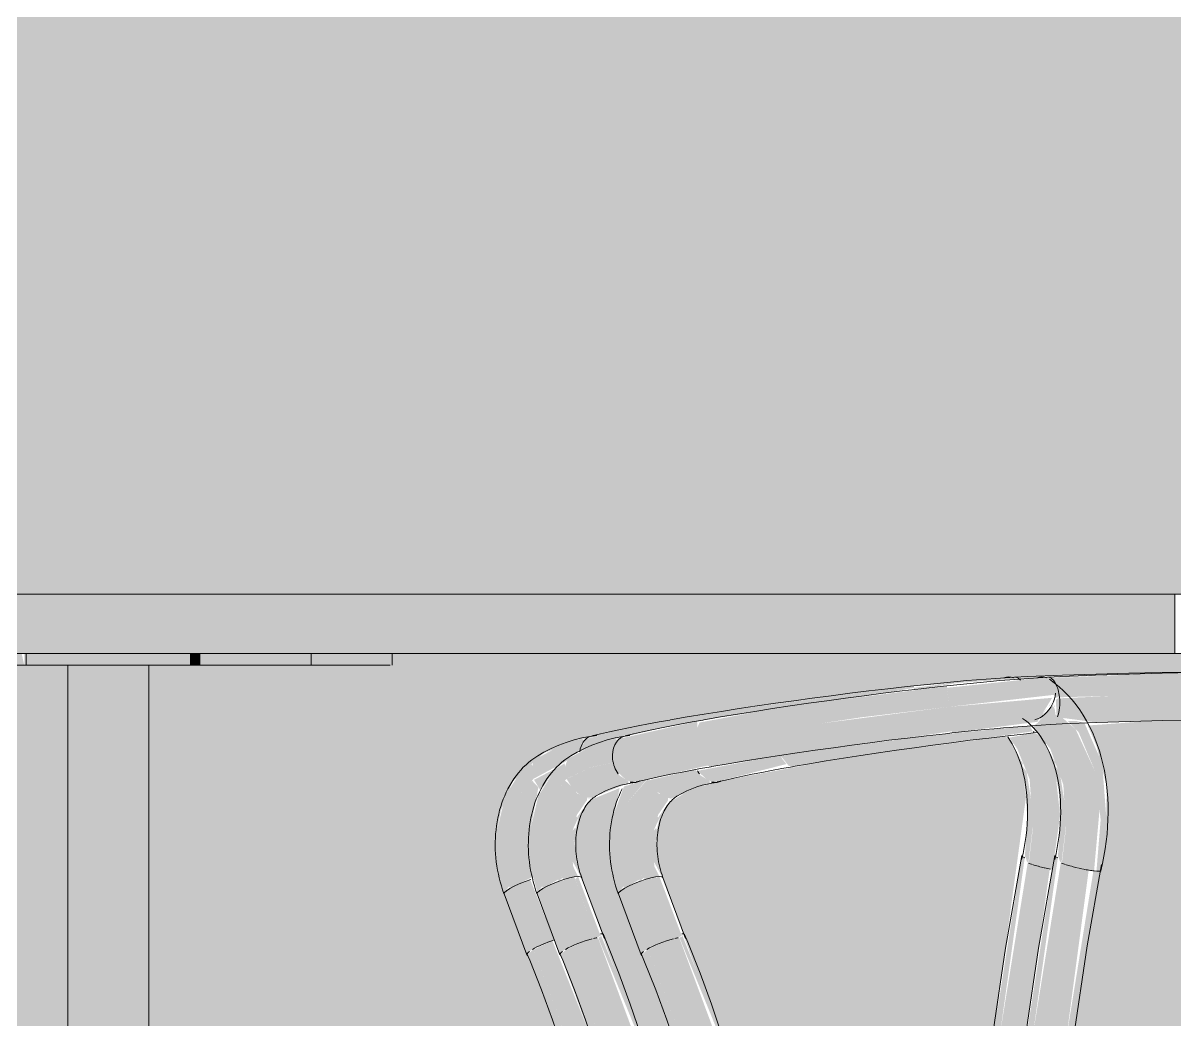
# Model space of a CAD drawing. Header units: inches. Extents: x 20478 to 36715, y -248 to 750.
# Drawn here: x 28143.09 to 28167.37, y 21.02 to 42.04 of the extents above; entities that cross this region are included whole.
import ezdxf

# ---------------------------------------------------------------- set-up
doc = ezdxf.new("R2010")
doc.units = ezdxf.units.IN
doc.header["$MEASUREMENT"] = 0
doc.layers.add('A-DOOR', color=31, linetype='Continuous', lineweight=13)
doc.layers.add('I-FURN', color=30, linetype='Continuous', lineweight=9)

# ---------------------------------------------------------------- blocks, each defined once
blk = doc.blocks.new('HermanMiller_Collection_Air-Chair_SideChair_Arms - Arms-460524-Elevation - South')
at = {"layer": 'I-FURN'}
for points in [[(26218.547, 27.98), (26219.693, 28.167), (26218.541, 28.025)], [(26220.768, 28.198), (26222.415, 28.283), (26220.734, 28.228)], [(26213.272, 27.186), (26214.467, 27.401), (26217.83, 27.895), (26218.541, 28.025), (26218.536, 28.061), (26214.921, 27.59), (26213.326, 27.293), (26213.281, 27.219)], [(26211.498, 26.677), (26212.189, 26.933), (26213.272, 27.186), (26213.326, 27.293), (26213.273, 27.317), (26211.635, 26.95), (26211.507, 26.721), (26211.503, 26.699)], [(26210.524, 26.106), (26211.219, 26.479), (26211.322, 26.596), (26211.507, 26.721), (26211.602, 26.913), (26211.553, 26.946), (26211.143, 26.833), (26210.535, 26.504), (26210.485, 26.344), (26210.492, 26.227)], [(26221.46, 24.192), (26221.621, 25.335), (26221.519, 26.257), (26221.519, 26.451), (26221.216, 27.006), (26221.07, 27.077), (26220.552, 26.972), (26220.717, 26.739), (26220.979, 26.097), (26221.047, 25.064), (26220.96, 24.324), (26221.458, 24.193)], [(26209.913, 23.708), (26210.013, 23.844), (26209.889, 24.809), (26210.05, 25.55), (26210.524, 26.106), (26210.492, 26.377), (26210.48, 26.432), (26210.219, 26.204), (26209.93, 25.749), (26209.756, 25.019), (26209.747, 24.589), (26209.759, 24.236)], [(26210.68, 25.863), (26210.844, 26.106), (26211.02, 26.34), (26210.535, 26.083), (26210.657, 25.884)], [(26220.952, 24.327), (26221.068, 25.289), (26220.915, 26.253), (26220.765, 26.451), (26220.893, 25.867), (26220.933, 25.19), (26220.875, 24.439), (26220.889, 24.465), (26220.919, 24.368), (26220.951, 24.327)], [(26210.022, 23.793), (26210.512, 24.043), (26210.449, 24.423), (26210.461, 25.045), (26210.531, 25.428), (26210.627, 25.925), (26210.492, 26.068), (26210.05, 25.55), (26209.866, 24.704), (26210.013, 23.844)], [(26220.355, 20.731), (26220.875, 24.439), (26220.813, 24.485), (26220.228, 20.767), (26220.277, 20.75)], [(26220.896, 20.649), (26221.061, 21.787), (26221.403, 24.204), (26220.937, 24.327), (26220.355, 20.731), (26220.832, 20.656)], [(26210.384, 22.393), (26210.456, 22.478), (26210.502, 22.509), (26210.022, 23.793), (26209.904, 23.679), (26210.358, 22.462)], [(26210.502, 22.509), (26210.964, 22.705), (26210.456, 23.979), (26210.022, 23.793), (26210.456, 22.631)], [(26211.239, 20.59), (26211.283, 20.625), (26211.556, 20.701), (26211.703, 20.737), (26210.922, 22.692), (26210.531, 22.507), (26211.235, 20.602)], [(26211.11, 20.456), (26211.136, 20.507), (26211.234, 20.604), (26210.527, 22.517), (26210.395, 22.393), (26211.11, 20.458)]]:
    blk.add_hatch(color=256, dxfattribs=at).paths.add_polyline_path(points, flags=0)
for p, q in [((26211.856, 27.021), (26211.711, 27)), ((26210.468, 23.984), (26210.346, 23.942)), ((26209.905, 23.677), (26210.384, 22.392))]:
    blk.add_line(p, q, dxfattribs=at)
at = {"layer": 'I-FURN', "flags": 128}
for points in [[(26220.658, 28.251), (26220.463, 28.238), (26220.265, 28.224), (26220.064, 28.209), (26219.861, 28.193), (26219.656, 28.176), (26219.449, 28.158), (26219.24, 28.139), (26219.031, 28.118), (26218.821, 28.097), (26218.61, 28.075), (26218.535, 28.066)], [(26226.365, 28.336), (26226.196, 28.34), (26225.62, 28.35), (26225.018, 28.353), (26224.392, 28.352), (26223.743, 28.345), (26223.072, 28.332), (26222.38, 28.314), (26221.668, 28.291), (26220.937, 28.263), (26220.66, 28.251)], [(26213.414, 27.348), (26213.765, 27.409), (26214.123, 27.468), (26214.488, 27.527), (26214.86, 27.585), (26215.237, 27.642), (26215.62, 27.698), (26216.008, 27.753), (26216.399, 27.806), (26216.794, 27.858), (26217.192, 27.909), (26217.592, 27.958), (26217.993, 28.005), (26218.396, 28.051), (26218.535, 28.066)], [(26211.755, 27.012), (26211.936, 27.054), (26212.124, 27.096), (26212.32, 27.138), (26212.523, 27.18), (26212.732, 27.222), (26212.948, 27.263), (26213.169, 27.304), (26213.397, 27.345), (26213.414, 27.348)], [(26211.711, 27), (26211.544, 26.968), (26211.378, 26.926), (26211.215, 26.874), (26211.055, 26.814), (26210.898, 26.744), (26210.744, 26.666), (26210.616, 26.592)], [(26220.516, 26.991), (26220.563, 26.918), (26220.609, 26.842), (26220.652, 26.761), (26220.692, 26.676), (26220.73, 26.587), (26220.765, 26.495), (26220.797, 26.399), (26220.826, 26.299), (26220.852, 26.196), (26220.875, 26.091), (26220.894, 25.982), (26220.909, 25.87), (26220.922, 25.756), (26220.93, 25.64), (26220.935, 25.521), (26220.936, 25.401), (26220.934, 25.279), (26220.927, 25.156), (26220.917, 25.032), (26220.903, 24.907), (26220.886, 24.781), (26220.864, 24.655), (26220.839, 24.529), (26220.81, 24.402)], [(26210.616, 26.592), (26210.55, 26.55), (26210.486, 26.504), (26210.425, 26.455), (26210.366, 26.402), (26210.309, 26.348), (26210.255, 26.29), (26210.204, 26.23), (26210.155, 26.167), (26210.109, 26.102), (26210.065, 26.036), (26210.024, 25.967), (26209.986, 25.896), (26209.95, 25.824), (26209.917, 25.75), (26209.886, 25.675), (26209.858, 25.598), (26209.833, 25.52), (26209.81, 25.441), (26209.79, 25.361), (26209.772, 25.28), (26209.757, 25.197), (26209.744, 25.115), (26209.734, 25.031), (26209.726, 24.947), (26209.72, 24.863), (26209.718, 24.778), (26209.717, 24.693), (26209.719, 24.607), (26209.724, 24.522), (26209.731, 24.437), (26209.74, 24.352), (26209.752, 24.267), (26209.766, 24.182), (26209.783, 24.098), (26209.802, 24.015), (26209.823, 23.932), (26209.846, 23.85), (26209.872, 23.768), (26209.9, 23.688), (26209.904, 23.678)], [(26220.813, 24.486), (26220.471, 22.535), (26220.212, 20.78)], [(26210.022, 23.793), (26209.953, 23.747), (26209.913, 23.708), (26209.904, 23.679)], [(26210.346, 23.942), (26210.225, 23.894), (26210.115, 23.844), (26210.022, 23.793)], [(26211.132, 20.394), (26210.921, 21.025), (26210.691, 21.653), (26210.443, 22.279), (26210.377, 22.438)]]:
    blk.add_lwpolyline(points, dxfattribs=at)
at = {"layer": 'I-FURN'}
for centre, major_axis, ratio, start_param, end_param in [((26220.415, 27.793), (0.282, 0.413), 0.716528, 0.185746, 0.709345), ((26211.871, 26.525), (-0.116, 0.486), 0.74611, 0.096646, 1.080879), ((26221.305, 24.392), (-0.491, 0.093), 0.137076, 0.008955, 0.532553), ((26221.296, 24.285), (-0.486, 0.118), 0.11091, 0.809563, 1.03976), ((26221.296, 24.285), (-0.486, 0.118), 0.11091, 1.071362, 1.306336), ((26221.296, 24.285), (-0.486, 0.118), 0.11091, 1.333161, 1.570492), ((26221.296, 24.285), (-0.486, 0.118), 0.11091, 1.594961, 1.85676), ((26210.853, 22.567), (0.468, 0.175), 0.191458, 1.296963, 2.34416), ((26210.853, 22.567), (0.468, 0.175), 0.191458, 2.588696, 3.129558), ((26210.853, 22.567), (0.468, 0.175), 0.191458, 3.141593, 3.391358)]:
    blk.add_ellipse(centre, major_axis=major_axis, ratio=ratio, start_param=start_param, end_param=end_param, dxfattribs=at)
blk.add_open_spline([(26220.784, 28.184), (26220.768, 28.202), (26220.735, 28.231), (26220.7, 28.249), (26220.683, 28.249)], degree=3, dxfattribs=at)
blk = doc.blocks.new('Falcon 7700 Series Pedestal Base - 36_ Square Top x 30_ - Wheelchair Height-V21-Elevation - South')
at = {"layer": 'I-FURN'}
for points in [[(26203.503, 28.5), (26203.503, 28.75), (26203.411, 28.75), (26203.411, 28.5)], [(26206.621, 28.5), (26207.505, 28.5), (26207.505, 28.75), (26205.793, 28.75), (26205.793, 28.5), (26206.297, 28.5)], [(26202.419, 2), (26202.419, 28.5), (26200.707, 28.5), (26200.707, 2)]]:
    blk.add_hatch(color=256, dxfattribs=at).paths.add_polyline_path(points, flags=0)
for p, q in [((26224.041, 30), (26225.753, 30)), ((26207.547, 28.5), (26207.547, 28.75)), ((26225.753, 28.75), (26224.041, 28.75)), ((26202.419, 2), (26202.419, 28.5)), ((26203.503, 28.5), (26203.411, 28.5)), ((26207.505, 28.5), (26205.789, 28.5))]:
    blk.add_line(p, q, dxfattribs=at)
blk = doc.blocks.new('HermanMiller_Collection_Air-Chair_SideChair_Arms - Arms-V22-Elevation - South')
at = {"layer": 'I-FURN'}
for points in [[(26215.964, 26.362), (26219.681, 26.911), (26221.051, 27.107), (26220.985, 27.215), (26220.977, 27.223), (26218.71, 27), (26215.73, 26.597), (26215.896, 26.384)], [(26214.334, 26.031), (26215.855, 26.417), (26215.768, 26.52), (26215.727, 26.602), (26213.98, 26.274), (26214.184, 26.084), (26214.298, 26.037)], [(26213.456, 25.705), (26214.235, 26.013), (26214.235, 26.056), (26214.052, 26.172), (26213.929, 26.301), (26212.949, 26.073), (26213.066, 25.884), (26213.258, 25.737), (26213.36, 25.706)], [(26212.322, 23.708), (26212.422, 23.844), (26212.298, 24.809), (26212.495, 25.592), (26212.912, 26.095), (26212.429, 25.943), (26212.242, 25.428), (26212.164, 25.019), (26212.156, 24.589), (26212.168, 24.236)], [(26212.911, 22.509), (26213.356, 22.7), (26213.573, 22.757), (26213.094, 24.038), (26212.603, 23.88), (26212.431, 23.793), (26212.783, 22.851)], [(26213.574, 22.754), (26213.647, 22.799), (26213.175, 24.046), (26213.101, 24.019), (26213.573, 22.757)], [(26212.793, 22.393), (26212.842, 22.462), (26212.911, 22.509), (26212.431, 23.793), (26212.313, 23.679), (26212.783, 22.42)], [(26214.495, 20.693), (26213.647, 22.835), (26213.654, 22.782), (26213.609, 22.758), (26213.601, 22.754), (26214.423, 20.734), (26214.491, 20.699)], [(26213.648, 20.59), (26213.702, 20.63), (26213.953, 20.699), (26214.316, 20.818), (26213.594, 22.757), (26213.263, 22.669), (26212.939, 22.507), (26213.644, 20.602)], [(26213.519, 20.456), (26213.536, 20.502), (26213.643, 20.604), (26212.935, 22.517), (26212.804, 22.393), (26213.518, 20.458)]]:
    blk.add_hatch(color=256, dxfattribs=at).paths.add_polyline_path(points, flags=0)
h = blk.add_hatch(color=256, dxfattribs=at)
h.paths.add_polyline_path([(26221.053, 27.076), (26221.087, 27.111), (26221.051, 27.106)], flags=0)
h.paths.add_polyline_path([(26221.128, 27.083), (26221.114, 27.114), (26221.108, 27.106)], flags=0)
h = blk.add_hatch(color=256, dxfattribs=at)
h.paths.add_polyline_path([(26212.431, 23.793), (26212.758, 23.984), (26212.767, 24.101), (26212.877, 23.984), (26213.094, 24.038), (26213.014, 24.841), (26213.15, 25.346), (26213.36, 25.652), (26213.36, 25.706), (26213.158, 25.798), (26212.949, 26.073), (26212.923, 26.095), (26212.459, 25.55), (26212.275, 24.704), (26212.422, 23.844)], flags=0)
h.paths.add_polyline_path([(26212.754, 23.942), (26212.846, 24.016), (26212.767, 24.101), (26212.755, 23.949)], flags=0)
h = blk.add_hatch(color=256, dxfattribs=at)
h.paths.add_polyline_path([(26213.094, 24.039), (26213.175, 24.046), (26213.049, 24.303), (26213.094, 24.041)], flags=0)
h.paths.add_polyline_path([(26213.075, 24.797), (26213.128, 24.809), (26213.081, 24.809)], flags=0)
h.paths.add_polyline_path([(26213.098, 24.518), (26213.115, 25.03), (26213.115, 25.077), (26213.048, 24.999), (26212.982, 24.694), (26213.048, 24.536)], flags=0)
h.paths.add_polyline_path([(26213.048, 24.999), (26213.187, 25.296), (26213.113, 25.298), (26213.084, 25.163)], flags=0)
for p, q in [((26221.117, 27.08), (26221.053, 27.072)), ((26214.283, 26.014), (26214.379, 26.027)), ((26213.73, 22.742), (26213.25, 24.026)), ((26213.251, 24.024), (26213.251, 24.025)), ((26212.313, 23.677), (26212.793, 22.392))]:
    blk.add_line(p, q, dxfattribs=at)
at = {"layer": 'I-FURN', "flags": 128}
for points in [[(26215.996, 26.363), (26216.341, 26.423), (26216.694, 26.482), (26217.054, 26.54), (26217.42, 26.597), (26217.793, 26.653), (26218.171, 26.708), (26218.554, 26.762), (26218.941, 26.815), (26219.331, 26.867), (26219.725, 26.917), (26220.12, 26.965), (26220.517, 27.012), (26220.915, 27.057), (26221.053, 27.072)], [(26214.395, 26.039), (26214.567, 26.079), (26214.748, 26.119), (26214.935, 26.16), (26215.131, 26.2), (26215.333, 26.24), (26215.542, 26.281), (26215.758, 26.321), (26215.979, 26.36), (26215.996, 26.363)], [(26213.543, 25.737), (26213.647, 25.796), (26213.753, 25.849), (26213.86, 25.895), (26213.968, 25.935), (26214.078, 25.969), (26214.188, 25.996), (26214.283, 26.014)], [(26212.395, 25.896), (26212.359, 25.824), (26212.326, 25.75), (26212.295, 25.675), (26212.267, 25.598), (26212.242, 25.52), (26212.219, 25.441), (26212.199, 25.361), (26212.181, 25.28), (26212.165, 25.197), (26212.153, 25.115), (26212.142, 25.031), (26212.135, 24.947), (26212.129, 24.863), (26212.127, 24.778), (26212.126, 24.693), (26212.128, 24.607), (26212.133, 24.522), (26212.14, 24.437), (26212.149, 24.352), (26212.161, 24.267), (26212.175, 24.182), (26212.192, 24.098), (26212.211, 24.015), (26212.232, 23.932), (26212.255, 23.85), (26212.281, 23.768), (26212.309, 23.688), (26212.313, 23.678)], [(26213.251, 24.025), (26213.232, 24.078), (26213.215, 24.132), (26213.199, 24.186), (26213.185, 24.242), (26213.172, 24.298), (26213.16, 24.354), (26213.151, 24.411), (26213.142, 24.468), (26213.136, 24.525), (26213.131, 24.582), (26213.128, 24.639), (26213.126, 24.696), (26213.126, 24.752), (26213.128, 24.808), (26213.131, 24.863), (26213.136, 24.917), (26213.142, 24.971), (26213.15, 25.023), (26213.159, 25.074), (26213.17, 25.124), (26213.182, 25.173), (26213.196, 25.22), (26213.21, 25.266), (26213.226, 25.31), (26213.243, 25.352), (26213.261, 25.393), (26213.28, 25.431), (26213.3, 25.468), (26213.32, 25.502), (26213.341, 25.535), (26213.362, 25.565), (26213.384, 25.594), (26213.406, 25.62), (26213.429, 25.644), (26213.451, 25.666), (26213.474, 25.686), (26213.496, 25.704), (26213.518, 25.721), (26213.54, 25.735), (26213.543, 25.737)], [(26213.094, 24.038), (26212.993, 24.016), (26212.877, 23.984), (26212.754, 23.942)], [(26213.251, 24.025), (26213.228, 24.042), (26213.175, 24.046), (26213.094, 24.038)], [(26212.431, 23.793), (26212.362, 23.747), (26212.322, 23.708), (26212.313, 23.679)], [(26212.754, 23.942), (26212.634, 23.894), (26212.524, 23.844), (26212.431, 23.793)], [(26214.494, 20.698), (26214.274, 21.355), (26214.035, 22.009), (26213.777, 22.66), (26213.708, 22.826)], [(26213.541, 20.394), (26213.33, 21.025), (26213.1, 21.653), (26212.852, 22.279), (26212.786, 22.438)]]:
    blk.add_lwpolyline(points, dxfattribs=at)
at = {"layer": 'I-FURN'}
for centre, major_axis, ratio, start_param, end_param in [((26214.279, 26.525), (-0.116, 0.486), 0.74611, 1.929241, 2.087532), ((26214.279, 26.525), (-0.116, 0.486), 0.74611, 2.814481, 2.976439), ((26214.322, 26.524), (-0.057, 0.497), 0.711436, 2.914489, 3.176288), ((26214.322, 26.524), (-0.057, 0.497), 0.711436, 3.176288, 3.438088), ((26213.247, 22.632), (0.461, 0.194), 0.144221, 6.220526, 6.744124), ((26213.262, 22.567), (0.468, 0.175), 0.191458, 1.035163, 2.34416), ((26213.262, 22.567), (0.468, 0.175), 0.191458, 0.773364, 0.96478), ((26213.262, 22.567), (0.468, 0.175), 0.191458, 2.60596, 3.129558), ((26213.262, 22.567), (0.468, 0.175), 0.191458, 3.141593, 3.391358)]:
    blk.add_ellipse(centre, major_axis=major_axis, ratio=ratio, start_param=start_param, end_param=end_param, dxfattribs=at)
blk = doc.blocks.new('opening - opening-1034286-Elevation - South')
at = {"layer": 'A-DOOR'}
h = blk.add_hatch(color=256, dxfattribs=at)
h.paths.add_polyline_path([(25985.89, 2), (26016.078, 2), (26016.078, 96), (25985.89, 96), (25985.89, 20.121)], flags=0)
h.paths.add_polyline_path([(26180.895, 2), (26184.717, 15.714), (26184.549, 15.718), (26184.031, 15.675), (26180.732, 3.841), (26180.772, 2), (26180.888, 2)], flags=0)
h.paths.add_polyline_path([(26091.239, 2), (26093.176, 2), (26093.176, 8.948), (26092.37, 6.058)], flags=0)
h.paths.add_polyline_path([(26181.931, 2), (26189.824, 2), (26189.061, 15.848), (26189.026, 15.928), (26185.77, 15.775), (26182.457, 3.888)], flags=0)
h.paths.add_polyline_path([(26177.334, 2), (26177.291, 15.636), (26177.345, 15.675), (26177.402, 15.701), (26177.332, 15.896), (26172.428, 15.615), (26167.96, 2), (26177.291, 2)], flags=0)
h.paths.add_polyline_path([(26100.744, 16.071), (26100.766, 16.127), (26100.74, 16.1)], flags=0)
h.paths.add_polyline_path([(26097.419, 2), (26101.541, 2), (26100.778, 15.848), (26100.667, 16.092), (26099.814, 15.997), (26097.419, 15.885), (26097.419, 6.058)], flags=0)
h.paths.add_polyline_path([(26232.634, 2), (26228.15, 15.663), (26227.814, 15.666), (26227.491, 15.658), (26231.972, 2), (26232.628, 2)], flags=0)
h.paths.add_polyline_path([(26104.153, 2), (26107.484, 2), (26107.484, 15.885), (26104.236, 16.092), (26104.172, 16.084), (26104.131, 15.978), (26104.129, 15.848), (26104.153, 15.619), (26103.362, 2), (26104.143, 2)], flags=0)
h.paths.add_polyline_path([(26225.655, 2), (26230.225, 2), (26225.676, 15.675), (26225.516, 15.658), (26223.495, 15.759), (26220.801, 15.848), (26220.845, 15.776), (26220.895, 15.636), (26220.919, 15.629), (26220.895, 2), (26220.919, 2)], flags=0)
h.paths.add_polyline_path([(26235.203, 2), (26261.39, 2), (26261.39, 96), (26235.203, 96), (26235.203, 10.745)], flags=0)
h.paths.add_polyline_path([(26191.435, 16.071), (26191.458, 16.126), (26191.432, 16.1)], flags=0)
h.paths.add_polyline_path([(26191.637, 2), (26192.233, 2), (26191.469, 15.848), (26191.358, 16.092), (26190.646, 15.969), (26190.74, 15.433), (26191.567, 2), (26191.612, 2)], flags=0)
h.paths.add_polyline_path([(26167.251, 26.785), (26167.199, 26.876), (26167.216, 26.821)], flags=0)
h.paths.add_polyline_path([(26195.767, 2), (26195.767, 28.5), (26190.681, 28.5), (26190.681, 28.75), (26172.432, 28.75), (26172.432, 30), (26197.015, 30), (26197.015, 96), (26162.828, 96), (26162.828, 2), (26164.502, 2), (26169.001, 15.836), (26168.825, 16.124), (26168.816, 16.512), (26169.11, 16.941), (26169.295, 17.162), (26169.352, 17.162), (26169.417, 17.318), (26169.414, 17.377), (26169.387, 17.52), (26169.456, 17.746), (26169.533, 18.263), (26169.548, 18.507), (26169.434, 20.672), (26169.022, 24.299), (26168.743, 25.344), (26168.472, 25.94), (26168.157, 26.418), (26168.044, 26.493), (26167.126, 26.863), (26166.942, 27.034), (26166.666, 27.37), (26166.629, 27.627), (26166.76, 27.741), (26166.698, 27.79), (26167.12, 28.121), (26167.607, 28.253), (26170.571, 28.342), (26173.817, 28.341), (26177.69, 28.234), (26181.052, 27.895), (26183.449, 27.56), (26186.073, 27.086), (26187.042, 26.833), (26187.635, 26.533), (26187.705, 26.432), (26187.966, 26.204), (26188.255, 25.749), (26188.439, 24.96), (26188.439, 24.589), (26188.362, 24.016), (26187.928, 22.733), (26186.946, 19.993), (26186.265, 17.551), (26190.846, 17.495), (26190.896, 17.489), (26191.576, 17.364), (26191.84, 17.062), (26191.911, 16.899), (26192.117, 16.615), (26192.355, 16.145), (26192.357, 15.974), (26192.452, 15.433), (26193.267, 2), (26193.348, 2)], flags=0)
h.paths.add_polyline_path([(26136.016, 2), (26141.943, 2), (26137.459, 15.663), (26137.099, 15.668), (26135.893, 15.723), (26130.304, 15.973), (26130.113, 15.867), (26130.153, 15.776), (26130.203, 15.636), (26130.228, 15.643), (26130.18, 6.058), (26130.203, 2), (26135.945, 2)], flags=0)
h.paths.add_polyline_path([(26202.419, 2), (26204.953, 2), (26205.772, 15.676), (26205.971, 16.429), (26206.282, 16.906), (26206.338, 17.034), (26206.433, 17.184), (26206.491, 17.236), (26206.734, 17.47), (26207.34, 17.496), (26207.371, 17.552), (26207.609, 17.552), (26211.92, 17.552), (26210.911, 20.996), (26209.759, 24.236), (26209.756, 25.019), (26209.834, 25.428), (26210.078, 26.039), (26210.738, 26.648), (26211.492, 26.933), (26215.049, 27.611), (26218.549, 28.062), (26221.525, 28.276), (26225.13, 28.343), (26230.76, 28.224), (26231.081, 28.117), (26231.301, 28.001), (26231.558, 27.56), (26231.52, 27.37), (26231.279, 27.076), (26230.986, 26.817), (26230.736, 26.708), (26229.975, 26.355), (26229.795, 26.09), (26229.426, 25.296), (26229.252, 24.712), (26229.095, 23.793), (26228.751, 20.672), (26228.672, 18.094), (26228.799, 17.52), (26228.799, 17.456), (26228.799, 17.287), (26228.842, 17.332), (26228.996, 16.992), (26229.185, 16.853), (26229.37, 16.512), (26229.327, 16.07), (26229.159, 15.793), (26233.203, 3.467), (26233.203, 96), (26199.015, 96), (26199.015, 30), (26225.753, 30), (26225.753, 28.75), (26207.505, 28.75), (26207.505, 28.5), (26202.419, 28.5), (26202.419, 6.058)], flags=0)
h.paths.add_polyline_path([(26207.246, 2), (26207.362, 2), (26208.222, 15.893), (26208.181, 15.974), (26207.412, 15.953), (26207.408, 15.775), (26207.441, 15.619), (26206.692, 2), (26207.217, 2)], flags=0)
h.paths.add_polyline_path([(26113.34, 2), (26113.664, 2), (26111.727, 8.948), (26111.727, 2)], flags=0)
h.paths.add_polyline_path([(26114.707, 2), (26114.853, 2), (26114.892, 15.675), (26114.436, 15.587), (26111.727, 15.655), (26111.727, 12.667), (26114.7, 2)], flags=0)
h.paths.add_polyline_path([(26117.67, 2), (26122.64, 2), (26122.64, 15.68), (26121.166, 15.745), (26118.402, 15.848), (26118.419, 15.7), (26118.461, 15.619), (26117.739, 3.184)], flags=0)
h.paths.add_polyline_path([(26116.67, 2), (26117.465, 15.938), (26116.002, 15.975), (26115.805, 15.867), (26115.845, 15.776), (26115.895, 15.636), (26115.919, 15.629), (26115.895, 2), (26116.635, 2)], flags=0)
h.paths.add_polyline_path([(26143.648, 2), (26160.828, 2), (26160.828, 96), (26127.14, 96), (26127.14, 30), (26135.061, 30), (26135.061, 28.75), (26127.14, 28.75), (26127.14, 27.663), (26130.619, 28.094), (26132.937, 28.266), (26136.64, 28.346), (26140.045, 28.236), (26140.39, 28.117), (26140.609, 28.001), (26140.866, 27.56), (26140.828, 27.37), (26140.587, 27.076), (26140.295, 26.817), (26140.045, 26.708), (26139.289, 26.362), (26139.104, 26.09), (26138.734, 25.296), (26138.56, 24.712), (26138.403, 23.793), (26138.06, 20.672), (26137.981, 18.094), (26138.107, 17.52), (26138.107, 17.456), (26138.107, 17.287), (26138.15, 17.332), (26138.304, 16.992), (26138.493, 16.853), (26138.678, 16.512), (26138.636, 16.07), (26138.467, 15.793), (26142.992, 2), (26143.626, 2)], flags=0)
h.paths.add_polyline_path([(26208.362, 2), (26216.255, 2), (26212.415, 15.775), (26209.107, 15.893), (26209.11, 15.7), (26209.153, 15.619), (26208.376, 2.243)], flags=0)
h.paths.add_polyline_path([(26166.91, 2), (26171.345, 15.688), (26170.716, 15.615), (26166.277, 2), (26166.82, 2)], flags=0)
h.paths.add_polyline_path([(26127.634, 2), (26127.14, 3.506), (26127.14, 2)], flags=0)
h.paths.add_polyline_path([(26219.844, 2), (26219.853, 2), (26219.891, 15.675), (26219.207, 15.585), (26219.183, 3.855), (26219.707, 2), (26219.823, 2)], flags=0)
h.paths.add_polyline_path([(26129.008, 2), (26129.162, 2), (26129.2, 15.675), (26128.744, 15.587), (26127.14, 15.624), (26127.14, 8.702), (26129.006, 2.007)], flags=0)
h.paths.add_polyline_path([(26090.453, 2.896), (26093.176, 12.667), (26093.176, 15.686), (26090.453, 15.585), (26090.453, 6.058)], flags=0)
h.paths.add_polyline_path([(26102.451, 3.546), (26103.181, 15.676), (26103.379, 16.429), (26103.691, 16.906), (26103.746, 17.034), (26103.842, 17.184), (26103.9, 17.236), (26104.143, 17.47), (26104.749, 17.496), (26104.78, 17.552), (26105.018, 17.552), (26107.484, 17.55), (26107.431, 23.363), (26107.185, 24.179), (26107.168, 24.236), (26107.164, 25.019), (26107.242, 25.428), (26107.484, 26.129), (26107.475, 28.5), (26104.78, 28.5), (26104.78, 28.75), (26104.688, 28.75), (26104.688, 28.5), (26100.215, 28.5), (26100.215, 28.75), (26100.123, 28.75), (26100.123, 28.5), (26097.419, 28.5), (26097.442, 26.013), (26097.66, 25.428), (26097.738, 25.019), (26097.747, 24.589), (26097.679, 24.043), (26097.419, 23.219), (26097.419, 17.55), (26100.156, 17.495), (26100.884, 17.364), (26101.148, 17.062), (26101.219, 16.899), (26101.425, 16.615), (26101.663, 16.145), (26101.665, 15.974), (26101.761, 15.433), (26102.412, 4.221)], flags=0)
h.paths.add_polyline_path([(26179.02, 3.915), (26179.721, 6.431), (26179.666, 15.596), (26178.962, 15.585), (26179.009, 6.058)], flags=0)
h.paths.add_polyline_path([(26217.454, 3.915), (26217.435, 6.409), (26214.85, 15.675), (26214.177, 15.675), (26217.444, 3.951)], flags=0)
h.paths.add_polyline_path([(26217.484, 9.951), (26217.479, 15.597), (26215.908, 15.606), (26217.444, 10.093)], flags=0)
h.paths.add_polyline_path([(26180.702, 9.951), (26182.272, 15.63), (26180.674, 15.597), (26180.698, 10.592)], flags=0)
h.paths.add_polyline_path([(26219.479, 15.597), (26219.469, 15.677), (26219.479, 15.597)], flags=0)
h.paths.add_polyline_path([(26128.788, 15.597), (26128.778, 15.677), (26128.787, 15.597)], flags=0)
h.paths.add_polyline_path([(26114.479, 15.597), (26114.469, 15.677), (26114.479, 15.597)], flags=0)
h.paths.add_polyline_path([(26104.041, 15.978), (26104.163, 16.104), (26104.101, 16.071), (26104.044, 15.982)], flags=0)
h.paths.add_polyline_path([(26192.125, 16.011), (26192.164, 16.029), (26192.119, 16.028)], flags=0)
h.paths.add_polyline_path([(26101.433, 16.011), (26101.472, 16.029), (26101.427, 16.028)], flags=0)
h.paths.add_polyline_path([(26130.483, 17.46), (26130.699, 17.495), (26130.757, 17.496), (26130.986, 17.647), (26131.145, 17.78), (26131.588, 18.633), (26131.774, 19.251), (26132.092, 21.858), (26132.619, 25.72), (26132.539, 26.257), (26132.546, 26.437), (26132.217, 27.027), (26131.998, 27.223), (26130.168, 27.052), (26127.14, 26.66), (26127.14, 17.551), (26130.163, 17.5), (26130.45, 17.464)], flags=0)
h.paths.add_polyline_path([(26116.175, 17.46), (26116.39, 17.495), (26116.448, 17.496), (26116.678, 17.647), (26116.837, 17.78), (26117.279, 18.633), (26117.465, 19.251), (26117.773, 21.787), (26118.311, 25.72), (26118.231, 26.257), (26118.238, 26.437), (26117.908, 27.027), (26117.66, 27.221), (26115.859, 27.052), (26112.16, 26.556), (26111.727, 26.438), (26111.727, 17.55), (26115.854, 17.5), (26116.142, 17.464)], flags=0)
h.paths.add_polyline_path([(26187.519, 24.797), (26187.466, 24.809), (26187.514, 24.809)], flags=0)
h.paths.add_polyline_path([(26184.724, 17.55), (26185.24, 17.59), (26186.366, 21.414), (26187.366, 24.042), (26187.42, 24.046), (26187.497, 24.518), (26187.48, 25.03), (26187.528, 25.02), (26187.469, 25.163), (26187.437, 25.299), (26187.437, 25.355), (26187.053, 25.745), (26186.64, 25.879), (26186.465, 25.919), (26186.64, 25.428), (26186.718, 25.019), (26186.727, 24.589), (26186.651, 24.016), (26186.248, 22.819), (26185.234, 19.993), (26184.611, 17.55), (26184.66, 17.55)], flags=0)
h.paths.add_polyline_path([(26211.745, 25.705), (26211.588, 25.665), (26211.714, 25.688)], flags=0)
h.paths.add_polyline_path([(26213.654, 17.55), (26214.318, 17.59), (26213.319, 20.996), (26212.168, 24.236), (26212.191, 25.098), (26212.242, 25.428), (26212.339, 25.912), (26211.695, 25.647), (26211.446, 25.299), (26211.475, 25.296), (26211.398, 24.999), (26211.382, 24.566), (26211.331, 24.539), (26211.319, 24.409), (26211.395, 24.283), (26211.521, 24.038), (26211.554, 23.984), (26212.937, 20.121), (26213.654, 17.55)], flags=0)
h.paths.add_polyline_path([(26093.176, 17.55), (26093.176, 26.486), (26090.453, 26.878), (26090.487, 17.566), (26090.806, 17.552), (26093.073, 17.55)], flags=0)
h.paths.add_polyline_path([(26185.111, 24.797), (26185.057, 24.809), (26185.105, 24.809)], flags=0)
h.paths.add_polyline_path([(26182.82, 17.551), (26183.957, 21.414), (26184.957, 24.042), (26185.013, 24.054), (26185.088, 24.518), (26185.071, 25.03), (26185.119, 25.02), (26185.057, 25.171), (26185.028, 25.299), (26185.028, 25.355), (26184.617, 25.758), (26183.951, 26.013), (26183.115, 26.193), (26181.756, 26.438), (26178.504, 26.911), (26177.658, 26.97), (26177.509, 26.739), (26177.42, 26.451), (26177.292, 25.867), (26177.27, 25.078), (26178.328, 18.591), (26178.504, 18.205), (26178.853, 17.681), (26179.154, 17.569), (26182.518, 17.551)], flags=0)
h.paths.add_polyline_path([(26213.456, 25.705), (26213.359, 25.705), (26213.422, 25.686)], flags=0)
h.paths.add_polyline_path([(26215.366, 17.551), (26219.191, 17.606), (26219.428, 17.78), (26219.871, 18.633), (26220.056, 19.251), (26220.374, 21.858), (26220.902, 25.72), (26220.822, 26.257), (26220.829, 26.437), (26220.527, 26.97), (26220.422, 27), (26217.015, 26.533), (26214.48, 26.061), (26213.841, 25.884), (26213.36, 25.592), (26213.158, 25.299), (26213.187, 25.296), (26213.109, 24.999), (26213.094, 24.566), (26213.043, 24.539), (26213.031, 24.409), (26213.114, 24.26), (26213.233, 24.038), (26213.266, 23.984), (26214.649, 20.121), (26215.365, 17.552)], flags=0)
h.paths.add_polyline_path([(26169.066, 24.313), (26169.068, 24.324), (26169.064, 24.324)], flags=0)
h.paths.add_polyline_path([(26177.292, 24.485), (26177.293, 24.485), (26177.292, 24.485)], flags=0)
h.paths.add_polyline_path([(26213.12, 24.63), (26213.088, 24.825), (26213.128, 24.808), (26213.125, 24.732)], flags=0)
h.paths.add_polyline_path([(26211.408, 24.63), (26211.376, 24.825), (26211.417, 24.809), (26211.413, 24.732)], flags=0)
h.paths.add_polyline_path([(26167.199, 27.078), (26167.385, 27.181), (26167.319, 27.211), (26167.306, 27.153), (26167.213, 27.088)], flags=0)
h.paths.add_polyline_path([(26167.069, 27.076), (26167.196, 27.107), (26167.156, 27.153), (26167.072, 27.078)], flags=0)
h.paths.add_polyline_path([(26140.425, 27.076), (26140.301, 27.139), (26140.306, 27.078), (26140.397, 27.076)], flags=0)
h.paths.add_polyline_path([(26231.117, 27.076), (26230.993, 27.139), (26230.998, 27.078), (26231.089, 27.076)], flags=0)
h.paths.add_polyline_path([(26111.727, 27.491), (26114.542, 27.895), (26117.96, 28.249), (26118.127, 28.25), (26122.64, 28.347), (26122.64, 28.75), (26116.813, 28.75), (26116.813, 28.5), (26114.523, 28.5), (26114.523, 28.75), (26114.432, 28.75), (26114.432, 28.5), (26111.727, 28.5), (26111.727, 27.592)], flags=0)
h.paths.add_polyline_path([(26093.176, 27.491), (26093.176, 28.5), (26090.471, 28.5), (26090.453, 27.884), (26092.445, 27.611), (26092.959, 27.527)], flags=0)
h.paths.add_polyline_path([(26104.701, 30), (26122.64, 30), (26122.64, 96), (26090.453, 96), (26090.453, 30), (26095.297, 30)], flags=0)
h.paths.add_polyline_path([(26242.934, 99.164), (26261.39, 99.164), (26261.39, 134), (26235.203, 134), (26235.203, 119.043), (26235.436, 119.043), (26237.577, 118.566), (26239.472, 117.699), (26241.323, 116.282), (26241.624, 115.971), (26242.728, 114.61), (26243.629, 112.925), (26244.198, 111.049), (26244.39, 109.098), (26244.171, 107.017), (26243.419, 104.846), (26242.37, 103.097), (26240.921, 101.55), (26239.304, 100.399), (26237.48, 99.587), (26235.489, 99.164), (26242.48, 99.164)], flags=0)
h.paths.add_polyline_path([(26197.015, 119.098), (26197.015, 134), (26162.828, 134), (26162.828, 119.098), (26191.096, 119.098)], flags=0)
h.paths.add_polyline_path([(26211.294, 119.098), (26233.203, 119.098), (26233.203, 134), (26199.015, 134), (26199.015, 119.098), (26209.974, 119.098)], flags=0)
h.paths.add_polyline_path([(26128.015, 119.098), (26160.828, 119.098), (26160.828, 134), (26128.015, 134), (26128.015, 132.629)], flags=0)
blk = doc.blocks.new('Falcon 7700 Series Pedestal Base - 36_ Square Top x 30_ - Wheelchair Height-V29-Elevation - South')
at = {"layer": 'I-FURN'}
for points in [[(26217.015, 28.75), (26224.041, 28.75), (26224.041, 30), (26199.015, 30), (26199.015, 28.75), (26212.695, 28.75)], [(26199.469, 28.5), (26199.793, 28.5), (26199.736, 28.75), (26199.015, 28.75), (26199.015, 28.5), (26199.21, 28.5)], [(26200.207, 28.5), (26203.286, 28.5), (26203.286, 28.75), (26199.793, 28.75), (26199.793, 28.5)], [(26203.411, 28.5), (26203.411, 28.75), (26203.286, 28.75), (26203.286, 28.5), (26203.351, 28.5)], [(26204.585, 28.5), (26205.793, 28.5), (26205.793, 28.75), (26203.503, 28.75), (26203.503, 28.5), (26204.262, 28.5)], [(26199.015, 2), (26200.707, 2), (26200.707, 28.5), (26199.015, 28.5), (26199.015, 10.745)]]:
    blk.add_hatch(color=256, dxfattribs=at).paths.add_polyline_path(points, flags=0)
for p, q in [((26199.015, 30), (26224.041, 30)), ((26224.041, 30), (26224.041, 28.75)), ((26224.041, 28.75), (26199.015, 28.75)), ((26199.835, 28.5), (26199.835, 28.75)), ((26205.835, 28.5), (26205.835, 28.75)), ((26199.793, 28.5), (26199.019, 28.5)), ((26199.793, 28.5), (26200.207, 28.5)), ((26203.286, 28.5), (26200.207, 28.5)), ((26200.707, 2), (26200.707, 28.5)), ((26203.503, 28.5), (26203.286, 28.5)), ((26203.411, 28.5), (26203.503, 28.5)), ((26205.793, 28.5), (26203.503, 28.5))]:
    blk.add_line(p, q, dxfattribs=at)
blk = doc.blocks.new('HermanMiller_Collection_Air-Chair_SideChair_Arms - Arms-V30-Elevation - South')
at = {"layer": 'I-FURN'}
for points in [[(26219.284, 27.624), (26221.5, 27.877), (26221.524, 27.819), (26221.609, 27.825), (26221.525, 28.117), (26221.38, 28.249), (26219.238, 28.025), (26219.27, 27.75)], [(26229.335, 27.825), (26229.268, 28.032), (26229.126, 28.184), (26228.894, 28.251), (26226.61, 28.33), (26223.537, 28.322), (26221.431, 28.228), (26221.563, 28.032), (26221.609, 27.825), (26225.949, 27.931), (26228.894, 27.848)], [(26213.943, 26.875), (26217.425, 27.401), (26219.284, 27.624), (26219.233, 28.061), (26215.745, 27.611), (26214.022, 27.293), (26213.949, 27.119), (26213.937, 27.002)], [(26228.477, 27.281), (26229.239, 27.451), (26229.315, 27.603), (26229.335, 27.825), (26226.735, 27.919), (26223.883, 27.904), (26221.61, 27.803), (26221.578, 27.448), (26221.594, 27.4), (26222.415, 27.291), (26225.655, 27.359), (26228.465, 27.282)], [(26221.16, 27.383), (26221.235, 27.435), (26221.484, 27.778), (26221.41, 27.664), (26221.177, 27.395)], [(26214.252, 26.362), (26217.969, 26.911), (26219.339, 27.107), (26219.284, 27.624), (26215.625, 27.149), (26213.943, 26.875), (26214.056, 26.52), (26214.184, 26.384)], [(26222.336, 24.162), (26222.452, 25.458), (26222.363, 26.251), (26221.947, 27.153), (26221.679, 27.384), (26221.526, 27.452), (26221.507, 27.579), (26221.454, 27.671), (26221.297, 27.466), (26221.145, 27.284), (26221.09, 27.242), (26221.05, 27.181), (26221.414, 26.739), (26221.689, 25.981), (26221.744, 25.064), (26221.657, 24.324), (26222.291, 24.169)], [(26212.191, 26.52), (26213.943, 26.875), (26213.978, 27.219), (26213.97, 27.317), (26212.332, 26.95), (26212.214, 26.768), (26212.189, 26.648)], [(26223.689, 17.999), (26226.096, 18.008), (26226.034, 18.602), (26226.075, 20.121), (26226.254, 22.306), (26226.52, 24.408), (26226.528, 24.408), (26226.758, 25.379), (26227, 25.981), (26227.357, 26.567), (26227.815, 27.187), (26227.92, 27.306), (26226.409, 27.349), (26223.646, 27.334), (26222.204, 27.229), (26222.392, 26.788), (26222.604, 25.936), (26222.581, 24.873), (26222.393, 23.739), (26221.899, 20.635), (26221.687, 19.016), (26221.71, 18.974), (26221.403, 18.003), (26223.495, 17.999)], [(26211.221, 26.106), (26211.725, 26.344), (26212.205, 26.454), (26212.201, 26.703), (26212.299, 26.913), (26212.25, 26.946), (26211.84, 26.833), (26211.248, 26.533), (26211.182, 26.344), (26211.189, 26.227)], [(26212.622, 26.031), (26214.184, 26.384), (26214.056, 26.52), (26213.943, 26.875), (26212.191, 26.52), (26212.268, 26.274), (26212.47, 26.086), (26212.586, 26.037)], [(26210.61, 23.708), (26210.71, 23.844), (26210.586, 24.809), (26210.747, 25.55), (26211.221, 26.106), (26211.189, 26.377), (26211.177, 26.432), (26210.988, 26.314), (26210.627, 25.749), (26210.453, 25.019), (26210.444, 24.589), (26210.456, 24.236), (26210.598, 23.747)], [(26211.745, 25.705), (26212.523, 26.013), (26212.523, 26.056), (26212.34, 26.172), (26212.191, 26.45), (26211.717, 26.34), (26211.222, 26.104), (26211.354, 25.884), (26211.546, 25.737), (26211.648, 25.706)], [(26221.649, 24.327), (26221.765, 25.289), (26221.612, 26.253), (26221.462, 26.451), (26221.59, 25.867), (26221.63, 25.19), (26221.572, 24.439), (26221.586, 24.465), (26221.616, 24.368), (26221.648, 24.327)], [(26221.051, 20.731), (26221.572, 24.439), (26221.51, 24.485), (26220.925, 20.767), (26220.974, 20.75)], [(26221.752, 20.637), (26222.223, 24.18), (26221.644, 24.329), (26221.634, 24.327), (26221.051, 20.731), (26221.657, 20.643)], [(26211.199, 22.509), (26211.644, 22.7), (26211.861, 22.757), (26211.382, 24.038), (26210.891, 23.88), (26210.719, 23.793), (26210.777, 23.637)], [(26211.862, 22.754), (26211.936, 22.799), (26211.463, 24.046), (26211.403, 23.984), (26211.861, 22.757)], [(26221.832, 20.635), (26221.9, 20.647), (26222.475, 24.202), (26222.413, 24.155), (26222.321, 24.155), (26221.752, 20.637), (26221.817, 20.635)], [(26211.081, 22.393), (26211.134, 22.465), (26211.199, 22.509), (26210.719, 23.793), (26210.601, 23.679), (26211.055, 22.462)], [(26212.783, 20.693), (26211.936, 22.835), (26211.942, 22.782), (26211.897, 22.758), (26211.906, 22.71), (26212.712, 20.734), (26212.763, 20.719)], [(26211.936, 20.59), (26211.98, 20.625), (26212.241, 20.699), (26212.617, 20.78), (26211.882, 22.757), (26211.552, 22.669), (26211.227, 22.507), (26211.932, 20.602)], [(26211.807, 20.456), (26211.824, 20.502), (26211.931, 20.604), (26211.224, 22.517), (26211.092, 22.393), (26211.806, 20.458)]]:
    blk.add_hatch(color=256, dxfattribs=at).paths.add_polyline_path(points, flags=0)
h = blk.add_hatch(color=256, dxfattribs=at)
h.paths.add_polyline_path([(26221.196, 27.393), (26221.409, 27.599), (26221.252, 27.453), (26221.199, 27.396)], flags=0)
h.paths.add_polyline_path([(26219.341, 27.076), (26221.143, 27.307), (26221.454, 27.814), (26219.284, 27.624), (26219.339, 27.107)], flags=0)
h.paths.add_polyline_path([(26221.562, 27.402), (26221.61, 27.603), (26221.609, 27.825), (26221.531, 27.77), (26221.548, 27.409)], flags=0)
h = blk.add_hatch(color=256, dxfattribs=at)
h.paths.add_polyline_path([(26222.413, 24.155), (26222.463, 24.162), (26222.613, 25.026), (26222.508, 26.432), (26222.134, 27.281), (26221.95, 27.327), (26221.783, 27.325), (26222.013, 27.084), (26222.364, 26.248), (26222.475, 25.242), (26222.387, 24.158)], flags=0)
h.paths.add_polyline_path([(26221.513, 27.609), (26221.474, 27.722), (26221.495, 27.628), (26221.51, 27.612)], flags=0)
h = blk.add_hatch(color=256, dxfattribs=at)
h.paths.add_polyline_path([(26210.719, 23.793), (26211.046, 23.984), (26211.055, 24.101), (26211.165, 23.984), (26211.382, 24.038), (26211.302, 24.841), (26211.438, 25.346), (26211.648, 25.652), (26211.648, 25.706), (26211.446, 25.798), (26211.278, 25.989), (26211.189, 26.068), (26210.747, 25.55), (26210.563, 24.704), (26210.71, 23.844)], flags=0)
h.paths.add_polyline_path([(26211.043, 23.942), (26211.134, 24.016), (26211.055, 24.101), (26211.043, 23.949)], flags=0)
h = blk.add_hatch(color=256, dxfattribs=at)
h.paths.add_polyline_path([(26211.382, 24.039), (26211.463, 24.046), (26211.337, 24.303), (26211.382, 24.041)], flags=0)
h.paths.add_polyline_path([(26211.363, 24.797), (26211.417, 24.809), (26211.369, 24.809)], flags=0)
h.paths.add_polyline_path([(26211.386, 24.518), (26211.403, 25.03), (26211.403, 25.077), (26211.336, 24.999), (26211.27, 24.694), (26211.336, 24.536)], flags=0)
h.paths.add_polyline_path([(26211.336, 24.999), (26211.475, 25.296), (26211.401, 25.298), (26211.372, 25.163)], flags=0)
for p, q in [((26212.553, 27.021), (26212.408, 27)), ((26212.571, 26.014), (26212.667, 26.027)), ((26212.018, 22.742), (26211.538, 24.026)), ((26211.539, 24.024), (26211.539, 24.025)), ((26210.602, 23.677), (26211.081, 22.392))]:
    blk.add_line(p, q, dxfattribs=at)
at = {"layer": 'I-FURN', "flags": 128}
for points in [[(26221.355, 28.251), (26221.16, 28.238), (26220.962, 28.224), (26220.761, 28.209), (26220.558, 28.193), (26220.353, 28.176), (26220.146, 28.158), (26219.937, 28.139), (26219.728, 28.118), (26219.518, 28.097), (26219.307, 28.075), (26219.232, 28.066)], [(26228.935, 28.25), (26228.466, 28.28), (26227.969, 28.306), (26227.444, 28.326), (26226.893, 28.34), (26226.317, 28.35), (26225.715, 28.353), (26225.089, 28.352), (26224.44, 28.345), (26223.769, 28.332), (26223.077, 28.314), (26222.365, 28.291), (26221.634, 28.263), (26221.357, 28.251)], [(26221.394, 28.206), (26221.498, 28.13), (26221.599, 28.048), (26221.695, 27.961), (26221.787, 27.868), (26221.875, 27.77), (26221.957, 27.667), (26222.036, 27.559), (26222.109, 27.447), (26222.178, 27.331), (26222.242, 27.211), (26222.301, 27.088), (26222.355, 26.961), (26222.404, 26.83), (26222.449, 26.697), (26222.488, 26.561), (26222.523, 26.422), (26222.553, 26.281), (26222.578, 26.138), (26222.599, 25.993), (26222.615, 25.845), (26222.625, 25.697), (26222.632, 25.547), (26222.633, 25.395), (26222.63, 25.243), (26222.622, 25.09), (26222.609, 24.936), (26222.592, 24.782), (26222.571, 24.628), (26222.545, 24.474), (26222.514, 24.32), (26222.479, 24.167)], [(26214.111, 27.348), (26214.462, 27.409), (26214.82, 27.468), (26215.185, 27.527), (26215.557, 27.585), (26215.934, 27.642), (26216.317, 27.698), (26216.705, 27.753), (26217.096, 27.806), (26217.491, 27.858), (26217.889, 27.909), (26218.289, 27.958), (26218.69, 28.005), (26219.093, 28.051), (26219.232, 28.066)], [(26212.452, 27.012), (26212.633, 27.054), (26212.821, 27.096), (26213.017, 27.138), (26213.22, 27.18), (26213.429, 27.222), (26213.645, 27.263), (26213.866, 27.304), (26214.094, 27.345), (26214.111, 27.348)], [(26221.41, 27.252), (26221.22, 27.24), (26221.026, 27.226), (26220.83, 27.212), (26220.632, 27.196), (26220.431, 27.179), (26220.228, 27.162), (26220.025, 27.143), (26219.82, 27.123), (26219.614, 27.102), (26219.408, 27.08), (26219.341, 27.072)], [(26220.829, 27.38), (26220.889, 27.337), (26220.947, 27.29), (26221.003, 27.239), (26221.058, 27.183), (26221.111, 27.123), (26221.163, 27.059), (26221.213, 26.991), (26221.26, 26.918), (26221.306, 26.842), (26221.349, 26.761), (26221.389, 26.676), (26221.427, 26.587), (26221.462, 26.495), (26221.494, 26.399), (26221.523, 26.299), (26221.549, 26.196), (26221.572, 26.091), (26221.591, 25.982), (26221.606, 25.87), (26221.619, 25.756), (26221.627, 25.64), (26221.632, 25.521), (26221.633, 25.401), (26221.63, 25.279), (26221.624, 25.156), (26221.614, 25.032), (26221.6, 24.907), (26221.583, 24.781), (26221.561, 24.655), (26221.536, 24.529), (26221.507, 24.402)], [(26228.854, 27.253), (26228.4, 27.283), (26227.917, 27.307), (26227.404, 27.327), (26226.864, 27.341), (26226.297, 27.35), (26225.704, 27.353), (26225.087, 27.352), (26224.445, 27.344), (26223.781, 27.332), (26223.096, 27.314), (26222.39, 27.291), (26221.665, 27.263), (26221.408, 27.252)], [(26212.408, 27), (26212.241, 26.968), (26212.075, 26.926), (26211.912, 26.874), (26211.752, 26.814), (26211.595, 26.744), (26211.441, 26.666), (26211.313, 26.592)], [(26214.284, 26.363), (26214.629, 26.423), (26214.982, 26.482), (26215.342, 26.54), (26215.709, 26.597), (26216.081, 26.653), (26216.459, 26.708), (26216.842, 26.762), (26217.229, 26.815), (26217.619, 26.867), (26218.013, 26.917), (26218.408, 26.965), (26218.805, 27.012), (26219.203, 27.057), (26219.341, 27.072)], [(26211.313, 26.592), (26211.247, 26.55), (26211.183, 26.504), (26211.122, 26.455), (26211.063, 26.402), (26211.006, 26.348), (26210.952, 26.29), (26210.901, 26.23), (26210.852, 26.167), (26210.806, 26.102), (26210.762, 26.036), (26210.721, 25.967), (26210.683, 25.896), (26210.647, 25.824), (26210.614, 25.75), (26210.583, 25.675), (26210.555, 25.598), (26210.53, 25.52), (26210.507, 25.441), (26210.487, 25.361), (26210.469, 25.28), (26210.454, 25.197), (26210.441, 25.115), (26210.43, 25.031), (26210.423, 24.947), (26210.417, 24.863), (26210.415, 24.778), (26210.414, 24.693), (26210.416, 24.607), (26210.421, 24.522), (26210.428, 24.437), (26210.437, 24.352), (26210.449, 24.267), (26210.463, 24.182), (26210.48, 24.098), (26210.499, 24.015), (26210.52, 23.932), (26210.543, 23.85), (26210.569, 23.768), (26210.597, 23.688), (26210.601, 23.678)], [(26212.684, 26.039), (26212.856, 26.079), (26213.036, 26.119), (26213.224, 26.16), (26213.419, 26.2), (26213.621, 26.24), (26213.83, 26.281), (26214.046, 26.321), (26214.267, 26.36), (26214.284, 26.363)], [(26211.831, 25.737), (26211.935, 25.796), (26212.041, 25.849), (26212.148, 25.895), (26212.256, 25.935), (26212.366, 25.969), (26212.476, 25.996), (26212.571, 26.014)], [(26211.539, 24.025), (26211.52, 24.078), (26211.503, 24.132), (26211.487, 24.186), (26211.473, 24.242), (26211.46, 24.298), (26211.448, 24.354), (26211.439, 24.411), (26211.431, 24.468), (26211.424, 24.525), (26211.419, 24.582), (26211.416, 24.639), (26211.414, 24.696), (26211.414, 24.752), (26211.416, 24.808), (26211.419, 24.863), (26211.424, 24.917), (26211.43, 24.971), (26211.438, 25.023), (26211.448, 25.074), (26211.458, 25.124), (26211.47, 25.173), (26211.484, 25.22), (26211.499, 25.266), (26211.514, 25.31), (26211.531, 25.352), (26211.549, 25.393), (26211.568, 25.431), (26211.588, 25.468), (26211.608, 25.502), (26211.629, 25.535), (26211.65, 25.565), (26211.672, 25.594), (26211.694, 25.62), (26211.717, 25.644), (26211.739, 25.666), (26211.762, 25.686), (26211.784, 25.704), (26211.806, 25.721), (26211.828, 25.735), (26211.831, 25.737)], [(26221.51, 24.486), (26221.168, 22.535), (26220.909, 20.78)], [(26221.9, 20.647), (26222.189, 22.582), (26222.493, 24.299)], [(26211.382, 24.038), (26211.281, 24.016), (26211.165, 23.984), (26211.043, 23.942)], [(26211.539, 24.025), (26211.516, 24.042), (26211.463, 24.046), (26211.382, 24.038)], [(26210.719, 23.793), (26210.65, 23.747), (26210.61, 23.708), (26210.601, 23.679)], [(26211.043, 23.942), (26210.922, 23.894), (26210.812, 23.844), (26210.719, 23.793)], [(26212.782, 20.698), (26212.562, 21.355), (26212.323, 22.009), (26212.065, 22.66), (26211.996, 22.826)], [(26211.829, 20.394), (26211.618, 21.025), (26211.388, 21.653), (26211.14, 22.279), (26211.074, 22.438)]]:
    blk.add_lwpolyline(points, dxfattribs=at)
at = {"layer": 'I-FURN'}
for centre, major_axis, ratio, start_param, end_param in [((26221.112, 27.793), (0.282, 0.413), 0.716528, 0.185746, 0.709345), ((26221.112, 27.793), (0.282, 0.413), 0.716528, 0.183462, 0.185746), ((26221.112, 27.793), (0.282, 0.413), 0.716528, 4.898135, 5.421734), ((26221.112, 27.793), (0.282, 0.413), 0.716528, 3.850938, 4.898135), ((26212.568, 26.525), (-0.116, 0.486), 0.74611, 0.096646, 1.405643), ((26212.568, 26.525), (-0.116, 0.486), 0.74611, 1.405643, 2.087532), ((26212.568, 26.525), (-0.116, 0.486), 0.74611, 2.814481, 2.976439), ((26212.61, 26.524), (-0.057, 0.497), 0.711436, 2.914489, 3.176288), ((26212.61, 26.524), (-0.057, 0.497), 0.711436, 3.176288, 3.438088), ((26222.002, 24.392), (-0.491, 0.093), 0.137076, 0.008955, 0.532553), ((26221.993, 24.285), (-0.486, 0.118), 0.11091, 0.809563, 1.03976), ((26221.993, 24.285), (-0.486, 0.118), 0.11091, 1.071362, 1.306336), ((26222.002, 24.392), (-0.491, 0.093), 0.137076, 3.141593, 3.150547), ((26221.993, 24.285), (-0.486, 0.118), 0.11091, 1.333161, 1.570492), ((26221.993, 24.285), (-0.486, 0.118), 0.11091, 1.594961, 1.833307), ((26221.993, 24.285), (-0.486, 0.118), 0.11091, 1.85676, 2.091176), ((26221.993, 24.285), (-0.486, 0.118), 0.11091, 2.11856, 2.380359), ((26221.993, 24.285), (-0.486, 0.118), 0.11091, 2.380359, 3.165757), ((26211.535, 22.632), (0.461, 0.194), 0.144221, 6.220526, 6.744124), ((26211.55, 22.567), (0.468, 0.175), 0.191458, 1.035163, 2.34416), ((26211.55, 22.567), (0.468, 0.175), 0.191458, 0.773364, 0.96478), ((26211.55, 22.567), (0.468, 0.175), 0.191458, 2.588696, 3.129558), ((26211.55, 22.567), (0.468, 0.175), 0.191458, 3.141593, 3.391358)]:
    blk.add_ellipse(centre, major_axis=major_axis, ratio=ratio, start_param=start_param, end_param=end_param, dxfattribs=at)
blk.add_open_spline([(26221.609, 27.825), (26221.603, 27.881), (26221.582, 27.989), (26221.522, 28.139), (26221.449, 28.225), (26221.397, 28.246), (26221.38, 28.249)], degree=3, knots=[-1, -1, -1, -1, -0.7857143, -0.5714286, -0.2857143, -0.1428571, -0.1428571, -0.1428571, -0.1428571], dxfattribs=at)
blk.add_open_spline([(26221.566, 27.411), (26221.588, 27.466), (26221.618, 27.598), (26221.617, 27.751), (26221.609, 27.825)], degree=3, dxfattribs=at)

msp = doc.modelspace()

# ---------------------------------------------------------------- block references
at = {"layer": 'A-DOOR'}
msp.add_blockref('opening - opening-1034286-Elevation - South', (1943.32392, 0), dxfattribs=at)
at = {"layer": 'I-FURN'}
for name in ['Falcon 7700 Series Pedestal Base - 36_ Square Top x 30_ - Wheelchair Height-V29-Elevation - South', 'Falcon 7700 Series Pedestal Base - 36_ Square Top x 30_ - Wheelchair Height-V21-Elevation - South', 'HermanMiller_Collection_Air-Chair_SideChair_Arms - Arms-460524-Elevation - South', 'HermanMiller_Collection_Air-Chair_SideChair_Arms - Arms-V30-Elevation - South', 'HermanMiller_Collection_Air-Chair_SideChair_Arms - Arms-V22-Elevation - South']:
    msp.add_blockref(name, (1943.32392, 0), dxfattribs=at)

doc.saveas('drawing.dxf')
